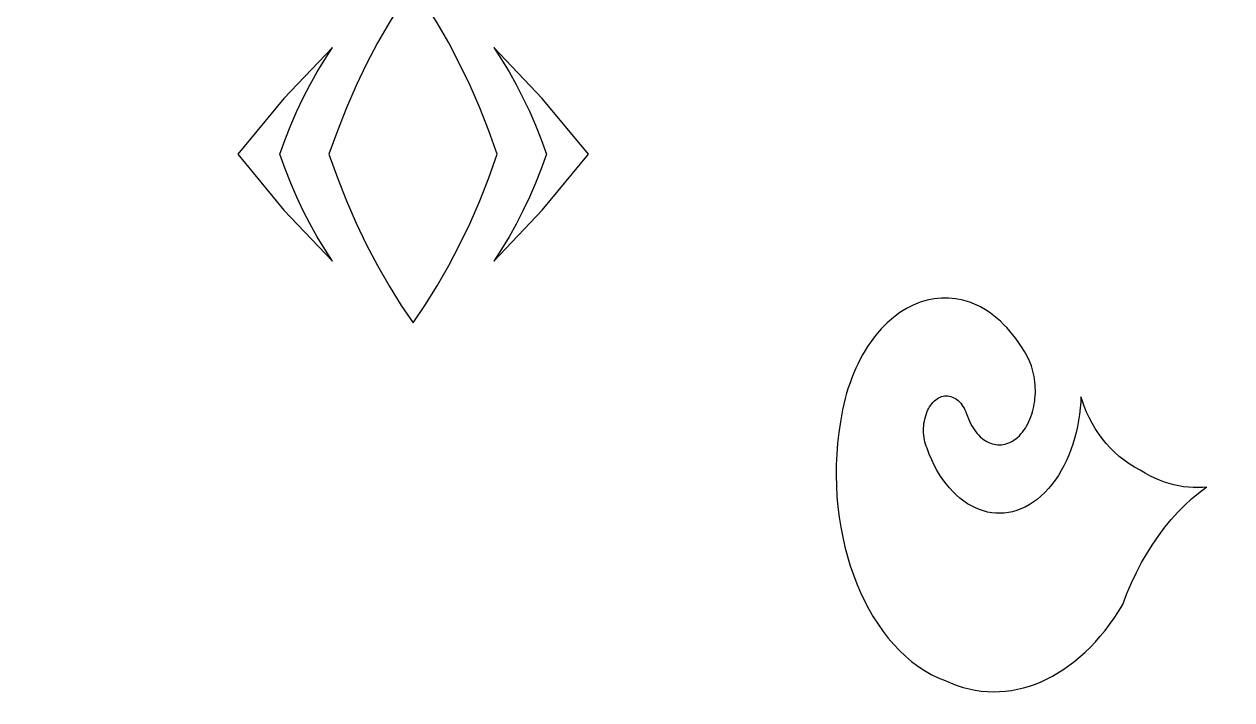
# Model space of a CAD drawing. Header units: centimetres. Extents: x -9.1 to 5.1, y -12.3 to 13.3.
# Drawn here: x -1.575 to 1.758, y 9.597 to 11.462 of the extents above; entities that cross this region are included whole.
import ezdxf

# ---------------------------------------------------------------- set-up
doc = ezdxf.new("R2010")
doc.units = ezdxf.units.CM
doc.header["$MEASUREMENT"] = 0
doc.layers.add('layer 1', color=7, linetype='Continuous')

msp = doc.modelspace()

# ---------------------------------------------------------------- linework, layer by layer
at = {"layer": 'layer 1', "color": 177}
for points, knots in [([(5.08841, 0.68839), (5.08841, 0.68839), (-9.09402, 0.68839), (-9.09402, 0.68839), (-9.09402, 0.68839), (-9.09402, 0.68839), (-9.09402, 13.34418), (-9.09402, 13.34418), (-9.09402, 13.34418), (-9.09402, 13.34418), (5.0911, 13.34418), (5.0911, 13.34418), (5.0911, 13.34418), (5.0911, 13.34418), (5.0911, 0.68839), (5.0911, 0.68839), (5.0911, 0.68839), (5.0911, 0.68839), (5.08841, 0.68839), (5.08841, 0.68839)], [0, 0, 0, 0, 0.1666667, 0.1666667, 0.1666667, 0.1666667, 0.3333333, 0.3333333, 0.3333333, 0.3333333, 0.5, 0.5, 0.5, 0.5, 0.6666667, 0.6666667, 0.6666667, 0.6666667, 1, 1, 1, 1]), ([(-0.50162, 10.63758), (-0.50162, 10.63758), (-0.53435, 10.68582), (-0.53435, 10.68582), (-0.53435, 10.68582), (-0.53435, 10.68582), (-0.56785, 10.73962), (-0.56785, 10.73962), (-0.56785, 10.73962), (-0.56785, 10.73962), (-0.59976, 10.79547), (-0.59976, 10.79547), (-0.59976, 10.79547), (-0.59976, 10.79547), (-0.63002, 10.8533), (-0.63002, 10.8533), (-0.63002, 10.8533), (-0.63002, 10.8533), (-0.65859, 10.91302), (-0.65859, 10.91302), (-0.65859, 10.91302), (-0.65859, 10.91302), (-0.68546, 10.97455), (-0.68546, 10.97455), (-0.68546, 10.97455), (-0.68546, 10.97455), (-0.71055, 11.0378), (-0.71055, 11.0378), (-0.71055, 11.0378), (-0.71055, 11.0378), (-0.73383, 11.1027), (-0.73383, 11.1027), (-0.73383, 11.1027), (-0.73383, 11.1027), (-0.71055, 11.16761), (-0.71055, 11.16761), (-0.71055, 11.16761), (-0.71055, 11.16761), (-0.68546, 11.23086), (-0.68546, 11.23086), (-0.68546, 11.23086), (-0.68546, 11.23086), (-0.65859, 11.29238), (-0.65859, 11.29238), (-0.65859, 11.29238), (-0.65859, 11.29238), (-0.63002, 11.3521), (-0.63002, 11.3521), (-0.63002, 11.3521), (-0.63002, 11.3521), (-0.59976, 11.40993), (-0.59976, 11.40993), (-0.59976, 11.40993), (-0.59976, 11.40993), (-0.56785, 11.46578), (-0.56785, 11.46578), (-0.56785, 11.46578), (-0.56785, 11.46578), (-0.53435, 11.51958), (-0.53435, 11.51958), (-0.53435, 11.51958), (-0.53435, 11.51958), (-0.50162, 11.56782), (-0.50162, 11.56782), (-0.50162, 11.56782), (-0.50162, 11.56782), (-0.46889, 11.51958), (-0.46889, 11.51958), (-0.46889, 11.51958), (-0.46889, 11.51958), (-0.43539, 11.46578), (-0.43539, 11.46578), (-0.43539, 11.46578), (-0.43539, 11.46578), (-0.40348, 11.40993), (-0.40348, 11.40993), (-0.40348, 11.40993), (-0.40348, 11.40993), (-0.37321, 11.3521), (-0.37321, 11.3521), (-0.37321, 11.3521), (-0.37321, 11.3521), (-0.34465, 11.29238), (-0.34465, 11.29238), (-0.34465, 11.29238), (-0.34465, 11.29238), (-0.31778, 11.23086), (-0.31778, 11.23086), (-0.31778, 11.23086), (-0.31778, 11.23086), (-0.29269, 11.16761), (-0.29269, 11.16761), (-0.29269, 11.16761), (-0.29269, 11.16761), (-0.26941, 11.1027), (-0.26941, 11.1027), (-0.26941, 11.1027), (-0.26941, 11.1027), (-0.29269, 11.0378), (-0.29269, 11.0378), (-0.29269, 11.0378), (-0.29269, 11.0378), (-0.31778, 10.97455), (-0.31778, 10.97455), (-0.31778, 10.97455), (-0.31778, 10.97455), (-0.34465, 10.91302), (-0.34465, 10.91302), (-0.34465, 10.91302), (-0.34465, 10.91302), (-0.37321, 10.8533), (-0.37321, 10.8533), (-0.37321, 10.8533), (-0.37321, 10.8533), (-0.40348, 10.79547), (-0.40348, 10.79547), (-0.40348, 10.79547), (-0.40348, 10.79547), (-0.43539, 10.73962), (-0.43539, 10.73962), (-0.43539, 10.73962), (-0.43539, 10.73962), (-0.46889, 10.68582), (-0.46889, 10.68582), (-0.46889, 10.68582), (-0.46889, 10.68582), (-0.50162, 10.63758), (-0.50162, 10.63758)], [0, 0, 0, 0, 0.030303, 0.030303, 0.030303, 0.030303, 0.0606061, 0.0606061, 0.0606061, 0.0606061, 0.0909091, 0.0909091, 0.0909091, 0.0909091, 0.1212121, 0.1212121, 0.1212121, 0.1212121, 0.1515152, 0.1515152, 0.1515152, 0.1515152, 0.1818182, 0.1818182, 0.1818182, 0.1818182, 0.2121212, 0.2121212, 0.2121212, 0.2121212, 0.2424242, 0.2424242, 0.2424242, 0.2424242, 0.2727273, 0.2727273, 0.2727273, 0.2727273, 0.3030303, 0.3030303, 0.3030303, 0.3030303, 0.3333333, 0.3333333, 0.3333333, 0.3333333, 0.3636364, 0.3636364, 0.3636364, 0.3636364, 0.3939394, 0.3939394, 0.3939394, 0.3939394, 0.4242424, 0.4242424, 0.4242424, 0.4242424, 0.4545455, 0.4545455, 0.4545455, 0.4545455, 0.4848485, 0.4848485, 0.4848485, 0.4848485, 0.5151515, 0.5151515, 0.5151515, 0.5151515, 0.5454545, 0.5454545, 0.5454545, 0.5454545, 0.5757576, 0.5757576, 0.5757576, 0.5757576, 0.6060606, 0.6060606, 0.6060606, 0.6060606, 0.6363636, 0.6363636, 0.6363636, 0.6363636, 0.6666667, 0.6666667, 0.6666667, 0.6666667, 0.6969697, 0.6969697, 0.6969697, 0.6969697, 0.7272727, 0.7272727, 0.7272727, 0.7272727, 0.7575758, 0.7575758, 0.7575758, 0.7575758, 0.7878788, 0.7878788, 0.7878788, 0.7878788, 0.8181818, 0.8181818, 0.8181818, 0.8181818, 0.8484848, 0.8484848, 0.8484848, 0.8484848, 0.8787879, 0.8787879, 0.8787879, 0.8787879, 0.9090909, 0.9090909, 0.9090909, 0.9090909, 0.9393939, 0.9393939, 0.9393939, 0.9393939, 1, 1, 1, 1]), ([(-0.72397, 11.39729), (-0.72397, 11.39729), (-0.74557, 11.3645), (-0.74557, 11.3645), (-0.74557, 11.3645), (-0.74557, 11.3645), (-0.76625, 11.33045), (-0.76625, 11.33045), (-0.76625, 11.33045), (-0.76625, 11.33045), (-0.78599, 11.29522), (-0.78599, 11.29522), (-0.78599, 11.29522), (-0.78599, 11.29522), (-0.80475, 11.25883), (-0.80475, 11.25883), (-0.80475, 11.25883), (-0.80475, 11.25883), (-0.8225, 11.22134), (-0.8225, 11.22134), (-0.8225, 11.22134), (-0.8225, 11.22134), (-0.83926, 11.18279), (-0.83926, 11.18279), (-0.83926, 11.18279), (-0.83926, 11.18279), (-0.85497, 11.14323), (-0.85497, 11.14323), (-0.85497, 11.14323), (-0.85497, 11.14323), (-0.86962, 11.1027), (-0.86962, 11.1027), (-0.86962, 11.1027), (-0.86962, 11.1027), (-0.85495, 11.06217), (-0.85495, 11.06217), (-0.85495, 11.06217), (-0.85495, 11.06217), (-0.83926, 11.02261), (-0.83926, 11.02261), (-0.83926, 11.02261), (-0.83926, 11.02261), (-0.8225, 10.98406), (-0.8225, 10.98406), (-0.8225, 10.98406), (-0.8225, 10.98406), (-0.80475, 10.94657), (-0.80475, 10.94657), (-0.80475, 10.94657), (-0.80475, 10.94657), (-0.78599, 10.91018), (-0.78599, 10.91018), (-0.78599, 10.91018), (-0.78599, 10.91018), (-0.76625, 10.87495), (-0.76625, 10.87495), (-0.76625, 10.87495), (-0.76625, 10.87495), (-0.74557, 10.84092), (-0.74557, 10.84092), (-0.74557, 10.84092), (-0.74557, 10.84092), (-0.72397, 10.80811), (-0.72397, 10.80811), (-0.72397, 10.80811), (-0.72397, 10.80811), (-0.85814, 10.94868), (-0.85814, 10.94868), (-0.85814, 10.94868), (-0.85814, 10.94868), (-0.98558, 11.1027), (-0.98558, 11.1027), (-0.98558, 11.1027), (-0.98558, 11.1027), (-0.85814, 11.25672), (-0.85814, 11.25672), (-0.85814, 11.25672), (-0.85814, 11.25672), (-0.72397, 11.39729), (-0.72397, 11.39729)], [0, 0, 0, 0, 0.047619, 0.047619, 0.047619, 0.047619, 0.0952381, 0.0952381, 0.0952381, 0.0952381, 0.1428571, 0.1428571, 0.1428571, 0.1428571, 0.1904762, 0.1904762, 0.1904762, 0.1904762, 0.2380952, 0.2380952, 0.2380952, 0.2380952, 0.2857143, 0.2857143, 0.2857143, 0.2857143, 0.3333333, 0.3333333, 0.3333333, 0.3333333, 0.3809524, 0.3809524, 0.3809524, 0.3809524, 0.4285714, 0.4285714, 0.4285714, 0.4285714, 0.4761905, 0.4761905, 0.4761905, 0.4761905, 0.5238095, 0.5238095, 0.5238095, 0.5238095, 0.5714286, 0.5714286, 0.5714286, 0.5714286, 0.6190476, 0.6190476, 0.6190476, 0.6190476, 0.6666667, 0.6666667, 0.6666667, 0.6666667, 0.7142857, 0.7142857, 0.7142857, 0.7142857, 0.7619048, 0.7619048, 0.7619048, 0.7619048, 0.8095238, 0.8095238, 0.8095238, 0.8095238, 0.8571429, 0.8571429, 0.8571429, 0.8571429, 0.9047619, 0.9047619, 0.9047619, 0.9047619, 1, 1, 1, 1]), ([(-0.27927, 11.39729), (-0.27927, 11.39729), (-0.1451, 11.25672), (-0.1451, 11.25672), (-0.1451, 11.25672), (-0.1451, 11.25672), (-0.01766, 11.1027), (-0.01766, 11.1027), (-0.01766, 11.1027), (-0.01766, 11.1027), (-0.1451, 10.94868), (-0.1451, 10.94868), (-0.1451, 10.94868), (-0.1451, 10.94868), (-0.27927, 10.80811), (-0.27927, 10.80811), (-0.27927, 10.80811), (-0.27927, 10.80811), (-0.25767, 10.84092), (-0.25767, 10.84092), (-0.25767, 10.84092), (-0.25767, 10.84092), (-0.23699, 10.87495), (-0.23699, 10.87495), (-0.23699, 10.87495), (-0.23699, 10.87495), (-0.21725, 10.91018), (-0.21725, 10.91018), (-0.21725, 10.91018), (-0.21725, 10.91018), (-0.19849, 10.94657), (-0.19849, 10.94657), (-0.19849, 10.94657), (-0.19849, 10.94657), (-0.18073, 10.98406), (-0.18073, 10.98406), (-0.18073, 10.98406), (-0.18073, 10.98406), (-0.16398, 11.02261), (-0.16398, 11.02261), (-0.16398, 11.02261), (-0.16398, 11.02261), (-0.14829, 11.06217), (-0.14829, 11.06217), (-0.14829, 11.06217), (-0.14829, 11.06217), (-0.13362, 11.1027), (-0.13362, 11.1027), (-0.13362, 11.1027), (-0.13362, 11.1027), (-0.14827, 11.14323), (-0.14827, 11.14323), (-0.14827, 11.14323), (-0.14827, 11.14323), (-0.16398, 11.18279), (-0.16398, 11.18279), (-0.16398, 11.18279), (-0.16398, 11.18279), (-0.18073, 11.22134), (-0.18073, 11.22134), (-0.18073, 11.22134), (-0.18073, 11.22134), (-0.19849, 11.25883), (-0.19849, 11.25883), (-0.19849, 11.25883), (-0.19849, 11.25883), (-0.21725, 11.29522), (-0.21725, 11.29522), (-0.21725, 11.29522), (-0.21725, 11.29522), (-0.23699, 11.33045), (-0.23699, 11.33045), (-0.23699, 11.33045), (-0.23699, 11.33045), (-0.25767, 11.3645), (-0.25767, 11.3645), (-0.25767, 11.3645), (-0.25767, 11.3645), (-0.27927, 11.39729), (-0.27927, 11.39729)], [0, 0, 0, 0, 0.047619, 0.047619, 0.047619, 0.047619, 0.0952381, 0.0952381, 0.0952381, 0.0952381, 0.1428571, 0.1428571, 0.1428571, 0.1428571, 0.1904762, 0.1904762, 0.1904762, 0.1904762, 0.2380952, 0.2380952, 0.2380952, 0.2380952, 0.2857143, 0.2857143, 0.2857143, 0.2857143, 0.3333333, 0.3333333, 0.3333333, 0.3333333, 0.3809524, 0.3809524, 0.3809524, 0.3809524, 0.4285714, 0.4285714, 0.4285714, 0.4285714, 0.4761905, 0.4761905, 0.4761905, 0.4761905, 0.5238095, 0.5238095, 0.5238095, 0.5238095, 0.5714286, 0.5714286, 0.5714286, 0.5714286, 0.6190476, 0.6190476, 0.6190476, 0.6190476, 0.6666667, 0.6666667, 0.6666667, 0.6666667, 0.7142857, 0.7142857, 0.7142857, 0.7142857, 0.7619048, 0.7619048, 0.7619048, 0.7619048, 0.8095238, 0.8095238, 0.8095238, 0.8095238, 0.8571429, 0.8571429, 0.8571429, 0.8571429, 0.9047619, 0.9047619, 0.9047619, 0.9047619, 1, 1, 1, 1]), ([(1.68899, 10.18464), (1.68899, 10.18464), (1.68639, 10.18291), (1.68639, 10.18291), (1.68639, 10.18291), (1.68639, 10.18291), (1.66629, 10.16792), (1.66629, 10.16792), (1.66629, 10.16792), (1.66629, 10.16792), (1.64663, 10.15162), (1.64663, 10.15162), (1.64663, 10.15162), (1.64663, 10.15162), (1.62744, 10.134), (1.62744, 10.134), (1.62744, 10.134), (1.62744, 10.134), (1.60875, 10.11511), (1.60875, 10.11511), (1.60875, 10.11511), (1.60875, 10.11511), (1.59059, 10.09495), (1.59059, 10.09495), (1.59059, 10.09495), (1.59059, 10.09495), (1.57299, 10.07356), (1.57299, 10.07356), (1.57299, 10.07356), (1.57299, 10.07356), (1.55601, 10.05095), (1.55601, 10.05095), (1.55601, 10.05095), (1.55601, 10.05095), (1.53965, 10.02714), (1.53965, 10.02714), (1.53965, 10.02714), (1.53965, 10.02714), (1.52395, 10.00214), (1.52395, 10.00214), (1.52395, 10.00214), (1.52395, 10.00214), (1.50896, 9.97599), (1.50896, 9.97599), (1.50896, 9.97599), (1.50896, 9.97599), (1.49471, 9.94871), (1.49471, 9.94871), (1.49471, 9.94871), (1.49471, 9.94871), (1.48124, 9.9203), (1.48124, 9.9203), (1.48124, 9.9203), (1.48124, 9.9203), (1.46854, 9.89079), (1.46854, 9.89079), (1.46854, 9.89079), (1.46854, 9.89079), (1.45672, 9.86021), (1.45672, 9.86021), (1.45672, 9.86021), (1.45672, 9.86021), (1.44509, 9.84132), (1.44509, 9.84132), (1.44509, 9.84132), (1.44509, 9.84132), (1.43307, 9.82312), (1.43307, 9.82312), (1.43307, 9.82312), (1.43307, 9.82312), (1.42067, 9.80564), (1.42067, 9.80564), (1.42067, 9.80564), (1.42067, 9.80564), (1.4079, 9.78889), (1.4079, 9.78889), (1.4079, 9.78889), (1.4079, 9.78889), (1.39477, 9.77287), (1.39477, 9.77287), (1.39477, 9.77287), (1.39477, 9.77287), (1.38129, 9.75758), (1.38129, 9.75758), (1.38129, 9.75758), (1.38129, 9.75758), (1.36752, 9.74304), (1.36752, 9.74304), (1.36752, 9.74304), (1.36752, 9.74304), (1.35342, 9.72927), (1.35342, 9.72927), (1.35342, 9.72927), (1.35342, 9.72927), (1.32438, 9.70404), (1.32438, 9.70404), (1.32438, 9.70404), (1.32438, 9.70404), (1.29434, 9.68195), (1.29434, 9.68195), (1.29434, 9.68195), (1.29434, 9.68195), (1.26339, 9.66308), (1.26339, 9.66308), (1.26339, 9.66308), (1.26339, 9.66308), (1.23169, 9.6475), (1.23169, 9.6475), (1.23169, 9.6475), (1.23169, 9.6475), (1.21561, 9.64098), (1.21561, 9.64098), (1.21561, 9.64098), (1.21561, 9.64098), (1.19937, 9.63531), (1.19937, 9.63531), (1.19937, 9.63531), (1.19937, 9.63531), (1.18301, 9.63049), (1.18301, 9.63049), (1.18301, 9.63049), (1.18301, 9.63049), (1.16656, 9.62654), (1.16656, 9.62654), (1.16656, 9.62654), (1.16656, 9.62654), (1.15002, 9.62348), (1.15002, 9.62348), (1.15002, 9.62348), (1.15002, 9.62348), (1.1334, 9.62131), (1.1334, 9.62131), (1.1334, 9.62131), (1.1334, 9.62131), (1.11672, 9.62003), (1.11672, 9.62003), (1.11672, 9.62003), (1.11672, 9.62003), (1.10001, 9.61966), (1.10001, 9.61966), (1.10001, 9.61966), (1.10001, 9.61966), (1.08327, 9.62021), (1.08327, 9.62021), (1.08327, 9.62021), (1.08327, 9.62021), (1.06651, 9.62167), (1.06651, 9.62167), (1.06651, 9.62167), (1.06651, 9.62167), (1.04978, 9.62408), (1.04978, 9.62408), (1.04978, 9.62408), (1.04978, 9.62408), (1.03307, 9.62742), (1.03307, 9.62742), (1.03307, 9.62742), (1.03307, 9.62742), (1.01641, 9.63172), (1.01641, 9.63172), (1.01641, 9.63172), (1.01641, 9.63172), (0.99979, 9.63699), (0.99979, 9.63699), (0.99979, 9.63699), (0.99979, 9.63699), (0.98327, 9.64322), (0.98327, 9.64322), (0.98327, 9.64322), (0.98327, 9.64322), (0.96684, 9.65044), (0.96684, 9.65044), (0.96684, 9.65044), (0.96684, 9.65044), (0.9472, 9.65833), (0.9472, 9.65833), (0.9472, 9.65833), (0.9472, 9.65833), (0.92808, 9.6676), (0.92808, 9.6676), (0.92808, 9.6676), (0.92808, 9.6676), (0.90947, 9.6782), (0.90947, 9.6782), (0.90947, 9.6782), (0.90947, 9.6782), (0.89139, 9.69011), (0.89139, 9.69011), (0.89139, 9.69011), (0.89139, 9.69011), (0.87387, 9.70326), (0.87387, 9.70326), (0.87387, 9.70326), (0.87387, 9.70326), (0.85694, 9.71761), (0.85694, 9.71761), (0.85694, 9.71761), (0.85694, 9.71761), (0.84058, 9.73313), (0.84058, 9.73313), (0.84058, 9.73313), (0.84058, 9.73313), (0.82483, 9.74974), (0.82483, 9.74974), (0.82483, 9.74974), (0.82483, 9.74974), (0.8097, 9.76744), (0.8097, 9.76744), (0.8097, 9.76744), (0.8097, 9.76744), (0.79523, 9.78615), (0.79523, 9.78615), (0.79523, 9.78615), (0.79523, 9.78615), (0.78145, 9.80584), (0.78145, 9.80584), (0.78145, 9.80584), (0.78145, 9.80584), (0.76831, 9.82645), (0.76831, 9.82645), (0.76831, 9.82645), (0.76831, 9.82645), (0.7559, 9.84796), (0.7559, 9.84796), (0.7559, 9.84796), (0.7559, 9.84796), (0.74419, 9.8703), (0.74419, 9.8703), (0.74419, 9.8703), (0.74419, 9.8703), (0.73321, 9.89345), (0.73321, 9.89345), (0.73321, 9.89345), (0.73321, 9.89345), (0.723, 9.91734), (0.723, 9.91734), (0.723, 9.91734), (0.723, 9.91734), (0.71358, 9.94193), (0.71358, 9.94193), (0.71358, 9.94193), (0.71358, 9.94193), (0.70493, 9.96718), (0.70493, 9.96718), (0.70493, 9.96718), (0.70493, 9.96718), (0.69709, 9.99305), (0.69709, 9.99305), (0.69709, 9.99305), (0.69709, 9.99305), (0.69009, 10.01949), (0.69009, 10.01949), (0.69009, 10.01949), (0.69009, 10.01949), (0.68393, 10.04645), (0.68393, 10.04645), (0.68393, 10.04645), (0.68393, 10.04645), (0.67864, 10.07389), (0.67864, 10.07389), (0.67864, 10.07389), (0.67864, 10.07389), (0.67424, 10.10177), (0.67424, 10.10177), (0.67424, 10.10177), (0.67424, 10.10177), (0.67075, 10.13002), (0.67075, 10.13002), (0.67075, 10.13002), (0.67075, 10.13002), (0.66816, 10.15863), (0.66816, 10.15863), (0.66816, 10.15863), (0.66816, 10.15863), (0.66653, 10.18753), (0.66653, 10.18753), (0.66653, 10.18753), (0.66653, 10.18753), (0.66585, 10.21669), (0.66585, 10.21669), (0.66585, 10.21669), (0.66585, 10.21669), (0.66613, 10.24605), (0.66613, 10.24605), (0.66613, 10.24605), (0.66613, 10.24605), (0.66742, 10.27557), (0.66742, 10.27557), (0.66742, 10.27557), (0.66742, 10.27557), (0.66973, 10.3052), (0.66973, 10.3052), (0.66973, 10.3052), (0.66973, 10.3052), (0.67306, 10.33491), (0.67306, 10.33491), (0.67306, 10.33491), (0.67306, 10.33491), (0.67743, 10.36465), (0.67743, 10.36465), (0.67743, 10.36465), (0.67743, 10.36465), (0.68024, 10.38115), (0.68024, 10.38115), (0.68024, 10.38115), (0.68024, 10.38115), (0.68341, 10.39729), (0.68341, 10.39729), (0.68341, 10.39729), (0.68341, 10.39729), (0.68691, 10.41307), (0.68691, 10.41307), (0.68691, 10.41307), (0.68691, 10.41307), (0.69073, 10.42845), (0.69073, 10.42845), (0.69073, 10.42845), (0.69073, 10.42845), (0.6949, 10.44346), (0.6949, 10.44346), (0.6949, 10.44346), (0.6949, 10.44346), (0.69939, 10.4581), (0.69939, 10.4581), (0.69939, 10.4581), (0.69939, 10.4581), (0.70418, 10.47235), (0.70418, 10.47235), (0.70418, 10.47235), (0.70418, 10.47235), (0.70927, 10.48621), (0.70927, 10.48621), (0.70927, 10.48621), (0.70927, 10.48621), (0.71465, 10.49968), (0.71465, 10.49968), (0.71465, 10.49968), (0.71465, 10.49968), (0.7203, 10.51276), (0.7203, 10.51276), (0.7203, 10.51276), (0.7203, 10.51276), (0.72624, 10.52544), (0.72624, 10.52544), (0.72624, 10.52544), (0.72624, 10.52544), (0.73243, 10.53772), (0.73243, 10.53772), (0.73243, 10.53772), (0.73243, 10.53772), (0.73887, 10.54959), (0.73887, 10.54959), (0.73887, 10.54959), (0.73887, 10.54959), (0.74557, 10.56106), (0.74557, 10.56106), (0.74557, 10.56106), (0.74557, 10.56106), (0.75251, 10.57212), (0.75251, 10.57212), (0.75251, 10.57212), (0.75251, 10.57212), (0.75966, 10.58277), (0.75966, 10.58277), (0.75966, 10.58277), (0.75966, 10.58277), (0.77462, 10.60281), (0.77462, 10.60281), (0.77462, 10.60281), (0.77462, 10.60281), (0.79038, 10.62116), (0.79038, 10.62116), (0.79038, 10.62116), (0.79038, 10.62116), (0.80687, 10.6378), (0.80687, 10.6378), (0.80687, 10.6378), (0.80687, 10.6378), (0.824, 10.65269), (0.824, 10.65269), (0.824, 10.65269), (0.824, 10.65269), (0.84173, 10.66583), (0.84173, 10.66583), (0.84173, 10.66583), (0.84173, 10.66583), (0.85996, 10.67716), (0.85996, 10.67716), (0.85996, 10.67716), (0.85996, 10.67716), (0.87863, 10.68667), (0.87863, 10.68667), (0.87863, 10.68667), (0.87863, 10.68667), (0.89766, 10.69435), (0.89766, 10.69435), (0.89766, 10.69435), (0.89766, 10.69435), (0.91698, 10.70016), (0.91698, 10.70016), (0.91698, 10.70016), (0.91698, 10.70016), (0.93653, 10.70407), (0.93653, 10.70407), (0.93653, 10.70407), (0.93653, 10.70407), (0.95622, 10.70607), (0.95622, 10.70607), (0.95622, 10.70607), (0.95622, 10.70607), (0.97599, 10.70612), (0.97599, 10.70612), (0.97599, 10.70612), (0.97599, 10.70612), (0.99576, 10.70421), (0.99576, 10.70421), (0.99576, 10.70421), (0.99576, 10.70421), (1.01547, 10.70028), (1.01547, 10.70028), (1.01547, 10.70028), (1.01547, 10.70028), (1.03502, 10.69435), (1.03502, 10.69435), (1.03502, 10.69435), (1.03502, 10.69435), (1.05436, 10.68637), (1.05436, 10.68637), (1.05436, 10.68637), (1.05436, 10.68637), (1.06394, 10.6816), (1.06394, 10.6816), (1.06394, 10.6816), (1.06394, 10.6816), (1.07342, 10.67631), (1.07342, 10.67631), (1.07342, 10.67631), (1.07342, 10.67631), (1.08284, 10.6705), (1.08284, 10.6705), (1.08284, 10.6705), (1.08284, 10.6705), (1.09212, 10.66416), (1.09212, 10.66416), (1.09212, 10.66416), (1.09212, 10.66416), (1.10132, 10.6573), (1.10132, 10.6573), (1.10132, 10.6573), (1.10132, 10.6573), (1.11039, 10.64989), (1.11039, 10.64989), (1.11039, 10.64989), (1.11039, 10.64989), (1.11934, 10.64195), (1.11934, 10.64195), (1.11934, 10.64195), (1.11934, 10.64195), (1.12816, 10.63347), (1.12816, 10.63347), (1.12816, 10.63347), (1.12816, 10.63347), (1.13683, 10.62444), (1.13683, 10.62444), (1.13683, 10.62444), (1.13683, 10.62444), (1.14535, 10.61488), (1.14535, 10.61488), (1.14535, 10.61488), (1.14535, 10.61488), (1.1537, 10.60476), (1.1537, 10.60476), (1.1537, 10.60476), (1.1537, 10.60476), (1.16189, 10.59408), (1.16189, 10.59408), (1.16189, 10.59408), (1.16189, 10.59408), (1.1699, 10.58285), (1.1699, 10.58285), (1.1699, 10.58285), (1.1699, 10.58285), (1.17771, 10.57106), (1.17771, 10.57106), (1.17771, 10.57106), (1.17771, 10.57106), (1.18532, 10.55871), (1.18532, 10.55871), (1.18532, 10.55871), (1.18532, 10.55871), (1.19272, 10.5458), (1.19272, 10.5458), (1.19272, 10.5458), (1.19272, 10.5458), (1.19612, 10.53931), (1.19612, 10.53931), (1.19612, 10.53931), (1.19612, 10.53931), (1.19926, 10.53264), (1.19926, 10.53264), (1.19926, 10.53264), (1.19926, 10.53264), (1.2021, 10.52582), (1.2021, 10.52582), (1.2021, 10.52582), (1.2021, 10.52582), (1.20466, 10.51883), (1.20466, 10.51883), (1.20466, 10.51883), (1.20466, 10.51883), (1.20696, 10.51171), (1.20696, 10.51171), (1.20696, 10.51171), (1.20696, 10.51171), (1.20898, 10.50447), (1.20898, 10.50447), (1.20898, 10.50447), (1.20898, 10.50447), (1.21073, 10.49713), (1.21073, 10.49713), (1.21073, 10.49713), (1.21073, 10.49713), (1.21222, 10.48971), (1.21222, 10.48971), (1.21222, 10.48971), (1.21222, 10.48971), (1.21345, 10.48221), (1.21345, 10.48221), (1.21345, 10.48221), (1.21345, 10.48221), (1.21441, 10.47465), (1.21441, 10.47465), (1.21441, 10.47465), (1.21441, 10.47465), (1.2151, 10.46705), (1.2151, 10.46705), (1.2151, 10.46705), (1.2151, 10.46705), (1.21553, 10.45942), (1.21553, 10.45942), (1.21553, 10.45942), (1.21553, 10.45942), (1.2157, 10.4518), (1.2157, 10.4518), (1.2157, 10.4518), (1.2157, 10.4518), (1.21561, 10.44418), (1.21561, 10.44418), (1.21561, 10.44418), (1.21561, 10.44418), (1.21527, 10.43658), (1.21527, 10.43658), (1.21527, 10.43658), (1.21527, 10.43658), (1.21467, 10.42902), (1.21467, 10.42902), (1.21467, 10.42902), (1.21467, 10.42902), (1.21381, 10.42152), (1.21381, 10.42152), (1.21381, 10.42152), (1.21381, 10.42152), (1.21271, 10.41408), (1.21271, 10.41408), (1.21271, 10.41408), (1.21271, 10.41408), (1.21135, 10.40673), (1.21135, 10.40673), (1.21135, 10.40673), (1.21135, 10.40673), (1.20975, 10.39949), (1.20975, 10.39949), (1.20975, 10.39949), (1.20975, 10.39949), (1.20788, 10.39237), (1.20788, 10.39237), (1.20788, 10.39237), (1.20788, 10.39237), (1.20578, 10.38537), (1.20578, 10.38537), (1.20578, 10.38537), (1.20578, 10.38537), (1.20342, 10.37853), (1.20342, 10.37853), (1.20342, 10.37853), (1.20342, 10.37853), (1.20085, 10.37186), (1.20085, 10.37186), (1.20085, 10.37186), (1.20085, 10.37186), (1.198, 10.36537), (1.198, 10.36537), (1.198, 10.36537), (1.198, 10.36537), (1.19493, 10.35907), (1.19493, 10.35907), (1.19493, 10.35907), (1.19493, 10.35907), (1.19162, 10.353), (1.19162, 10.353), (1.19162, 10.353), (1.19162, 10.353), (1.18807, 10.34715), (1.18807, 10.34715), (1.18807, 10.34715), (1.18807, 10.34715), (1.18429, 10.34154), (1.18429, 10.34154), (1.18429, 10.34154), (1.18429, 10.34154), (1.18026, 10.3362), (1.18026, 10.3362), (1.18026, 10.3362), (1.18026, 10.3362), (1.17602, 10.33113), (1.17602, 10.33113), (1.17602, 10.33113), (1.17602, 10.33113), (1.17154, 10.32635), (1.17154, 10.32635), (1.17154, 10.32635), (1.17154, 10.32635), (1.16688, 10.32195), (1.16688, 10.32195), (1.16688, 10.32195), (1.16688, 10.32195), (1.16214, 10.31799), (1.16214, 10.31799), (1.16214, 10.31799), (1.16214, 10.31799), (1.15731, 10.31444), (1.15731, 10.31444), (1.15731, 10.31444), (1.15731, 10.31444), (1.15241, 10.31132), (1.15241, 10.31132), (1.15241, 10.31132), (1.15241, 10.31132), (1.14747, 10.30862), (1.14747, 10.30862), (1.14747, 10.30862), (1.14747, 10.30862), (1.14245, 10.30633), (1.14245, 10.30633), (1.14245, 10.30633), (1.14245, 10.30633), (1.1374, 10.30447), (1.1374, 10.30447), (1.1374, 10.30447), (1.1374, 10.30447), (1.1323, 10.303), (1.1323, 10.303), (1.1323, 10.303), (1.1323, 10.303), (1.12721, 10.30194), (1.12721, 10.30194), (1.12721, 10.30194), (1.12721, 10.30194), (1.12209, 10.30128), (1.12209, 10.30128), (1.12209, 10.30128), (1.12209, 10.30128), (1.11698, 10.30102), (1.11698, 10.30102), (1.11698, 10.30102), (1.11698, 10.30102), (1.11188, 10.30115), (1.11188, 10.30115), (1.11188, 10.30115), (1.11188, 10.30115), (1.1068, 10.30167), (1.1068, 10.30167), (1.1068, 10.30167), (1.1068, 10.30167), (1.10175, 10.30258), (1.10175, 10.30258), (1.10175, 10.30258), (1.10175, 10.30258), (1.09673, 10.30387), (1.09673, 10.30387), (1.09673, 10.30387), (1.09673, 10.30387), (1.09177, 10.30553), (1.09177, 10.30553), (1.09177, 10.30553), (1.09177, 10.30553), (1.08688, 10.30757), (1.08688, 10.30757), (1.08688, 10.30757), (1.08688, 10.30757), (1.08206, 10.30998), (1.08206, 10.30998), (1.08206, 10.30998), (1.08206, 10.30998), (1.07734, 10.31274), (1.07734, 10.31274), (1.07734, 10.31274), (1.07734, 10.31274), (1.07267, 10.31588), (1.07267, 10.31588), (1.07267, 10.31588), (1.07267, 10.31588), (1.06815, 10.31937), (1.06815, 10.31937), (1.06815, 10.31937), (1.06815, 10.31937), (1.06373, 10.32321), (1.06373, 10.32321), (1.06373, 10.32321), (1.06373, 10.32321), (1.05941, 10.3274), (1.05941, 10.3274), (1.05941, 10.3274), (1.05941, 10.3274), (1.05524, 10.33195), (1.05524, 10.33195), (1.05524, 10.33195), (1.05524, 10.33195), (1.05123, 10.33684), (1.05123, 10.33684), (1.05123, 10.33684), (1.05123, 10.33684), (1.04736, 10.34205), (1.04736, 10.34205), (1.04736, 10.34205), (1.04736, 10.34205), (1.04365, 10.34761), (1.04365, 10.34761), (1.04365, 10.34761), (1.04365, 10.34761), (1.04014, 10.3535), (1.04014, 10.3535), (1.04014, 10.3535), (1.04014, 10.3535), (1.0368, 10.35971), (1.0368, 10.35971), (1.0368, 10.35971), (1.0368, 10.35971), (1.03365, 10.36623), (1.03365, 10.36623), (1.03365, 10.36623), (1.03365, 10.36623), (1.03073, 10.3731), (1.03073, 10.3731), (1.03073, 10.3731), (1.03073, 10.3731), (1.02802, 10.38027), (1.02802, 10.38027), (1.02802, 10.38027), (1.02802, 10.38027), (1.02609, 10.38619), (1.02609, 10.38619), (1.02609, 10.38619), (1.02609, 10.38619), (1.02389, 10.39186), (1.02389, 10.39186), (1.02389, 10.39186), (1.02389, 10.39186), (1.02148, 10.39724), (1.02148, 10.39724), (1.02148, 10.39724), (1.02148, 10.39724), (1.01882, 10.40233), (1.01882, 10.40233), (1.01882, 10.40233), (1.01882, 10.40233), (1.01597, 10.40713), (1.01597, 10.40713), (1.01597, 10.40713), (1.01597, 10.40713), (1.01289, 10.4116), (1.01289, 10.4116), (1.01289, 10.4116), (1.01289, 10.4116), (1.00964, 10.41575), (1.00964, 10.41575), (1.00964, 10.41575), (1.00964, 10.41575), (1.00622, 10.41955), (1.00622, 10.41955), (1.00622, 10.41955), (1.00622, 10.41955), (1.00263, 10.423), (1.00263, 10.423), (1.00263, 10.423), (1.00263, 10.423), (0.9989, 10.42609), (0.9989, 10.42609), (0.9989, 10.42609), (0.9989, 10.42609), (0.99501, 10.42879), (0.99501, 10.42879), (0.99501, 10.42879), (0.99501, 10.42879), (0.99101, 10.4311), (0.99101, 10.4311), (0.99101, 10.4311), (0.99101, 10.4311), (0.9869, 10.433), (0.9869, 10.433), (0.9869, 10.433), (0.9869, 10.433), (0.98266, 10.43449), (0.98266, 10.43449), (0.98266, 10.43449), (0.98266, 10.43449), (0.97836, 10.43555), (0.97836, 10.43555), (0.97836, 10.43555), (0.97836, 10.43555), (0.97397, 10.43615), (0.97397, 10.43615), (0.97397, 10.43615), (0.97397, 10.43615), (0.96959, 10.4363), (0.96959, 10.4363), (0.96959, 10.4363), (0.96959, 10.4363), (0.96521, 10.436), (0.96521, 10.436), (0.96521, 10.436), (0.96521, 10.436), (0.96091, 10.43525), (0.96091, 10.43525), (0.96091, 10.43525), (0.96091, 10.43525), (0.95667, 10.43406), (0.95667, 10.43406), (0.95667, 10.43406), (0.95667, 10.43406), (0.95253, 10.43246), (0.95253, 10.43246), (0.95253, 10.43246), (0.95253, 10.43246), (0.94846, 10.43045), (0.94846, 10.43045), (0.94846, 10.43045), (0.94846, 10.43045), (0.9445, 10.42803), (0.9445, 10.42803), (0.9445, 10.42803), (0.9445, 10.42803), (0.94068, 10.42522), (0.94068, 10.42522), (0.94068, 10.42522), (0.94068, 10.42522), (0.93698, 10.42203), (0.93698, 10.42203), (0.93698, 10.42203), (0.93698, 10.42203), (0.93343, 10.41847), (0.93343, 10.41847), (0.93343, 10.41847), (0.93343, 10.41847), (0.93004, 10.41454), (0.93004, 10.41454), (0.93004, 10.41454), (0.93004, 10.41454), (0.92684, 10.41028), (0.92684, 10.41028), (0.92684, 10.41028), (0.92684, 10.41028), (0.92382, 10.40567), (0.92382, 10.40567), (0.92382, 10.40567), (0.92382, 10.40567), (0.92099, 10.40074), (0.92099, 10.40074), (0.92099, 10.40074), (0.92099, 10.40074), (0.91839, 10.39549), (0.91839, 10.39549), (0.91839, 10.39549), (0.91839, 10.39549), (0.916, 10.38994), (0.916, 10.38994), (0.916, 10.38994), (0.916, 10.38994), (0.91389, 10.38415), (0.91389, 10.38415), (0.91389, 10.38415), (0.91389, 10.38415), (0.91208, 10.37821), (0.91208, 10.37821), (0.91208, 10.37821), (0.91208, 10.37821), (0.91054, 10.37213), (0.91054, 10.37213), (0.91054, 10.37213), (0.91054, 10.37213), (0.90931, 10.36595), (0.90931, 10.36595), (0.90931, 10.36595), (0.90931, 10.36595), (0.90833, 10.35969), (0.90833, 10.35969), (0.90833, 10.35969), (0.90833, 10.35969), (0.90767, 10.35335), (0.90767, 10.35335), (0.90767, 10.35335), (0.90767, 10.35335), (0.90728, 10.34697), (0.90728, 10.34697), (0.90728, 10.34697), (0.90728, 10.34697), (0.90718, 10.34059), (0.90718, 10.34059), (0.90718, 10.34059), (0.90718, 10.34059), (0.90737, 10.3342), (0.90737, 10.3342), (0.90737, 10.3342), (0.90737, 10.3342), (0.90786, 10.32784), (0.90786, 10.32784), (0.90786, 10.32784), (0.90786, 10.32784), (0.90862, 10.32154), (0.90862, 10.32154), (0.90862, 10.32154), (0.90862, 10.32154), (0.90967, 10.3153), (0.90967, 10.3153), (0.90967, 10.3153), (0.90967, 10.3153), (0.91101, 10.30917), (0.91101, 10.30917), (0.91101, 10.30917), (0.91101, 10.30917), (0.91264, 10.30314), (0.91264, 10.30314), (0.91264, 10.30314), (0.91264, 10.30314), (0.91454, 10.29727), (0.91454, 10.29727), (0.91454, 10.29727), (0.91454, 10.29727), (0.91674, 10.29154), (0.91674, 10.29154), (0.91674, 10.29154), (0.91674, 10.29154), (0.9229, 10.27531), (0.9229, 10.27531), (0.9229, 10.27531), (0.9229, 10.27531), (0.92953, 10.25978), (0.92953, 10.25978), (0.92953, 10.25978), (0.92953, 10.25978), (0.93663, 10.245), (0.93663, 10.245), (0.93663, 10.245), (0.93663, 10.245), (0.94419, 10.23093), (0.94419, 10.23093), (0.94419, 10.23093), (0.94419, 10.23093), (0.95216, 10.2176), (0.95216, 10.2176), (0.95216, 10.2176), (0.95216, 10.2176), (0.96055, 10.20502), (0.96055, 10.20502), (0.96055, 10.20502), (0.96055, 10.20502), (0.9693, 10.1932), (0.9693, 10.1932), (0.9693, 10.1932), (0.9693, 10.1932), (0.97841, 10.18214), (0.97841, 10.18214), (0.97841, 10.18214), (0.97841, 10.18214), (0.98783, 10.17186), (0.98783, 10.17186), (0.98783, 10.17186), (0.98783, 10.17186), (0.99758, 10.16236), (0.99758, 10.16236), (0.99758, 10.16236), (0.99758, 10.16236), (1.00761, 10.15365), (1.00761, 10.15365), (1.00761, 10.15365), (1.00761, 10.15365), (1.01788, 10.14575), (1.01788, 10.14575), (1.01788, 10.14575), (1.01788, 10.14575), (1.02839, 10.13865), (1.02839, 10.13865), (1.02839, 10.13865), (1.02839, 10.13865), (1.03914, 10.13237), (1.03914, 10.13237), (1.03914, 10.13237), (1.03914, 10.13237), (1.05005, 10.12692), (1.05005, 10.12692), (1.05005, 10.12692), (1.05005, 10.12692), (1.06114, 10.12231), (1.06114, 10.12231), (1.06114, 10.12231), (1.06114, 10.12231), (1.07236, 10.11855), (1.07236, 10.11855), (1.07236, 10.11855), (1.07236, 10.11855), (1.08371, 10.11563), (1.08371, 10.11563), (1.08371, 10.11563), (1.08371, 10.11563), (1.09515, 10.11358), (1.09515, 10.11358), (1.09515, 10.11358), (1.09515, 10.11358), (1.10665, 10.1124), (1.10665, 10.1124), (1.10665, 10.1124), (1.10665, 10.1124), (1.11821, 10.1121), (1.11821, 10.1121), (1.11821, 10.1121), (1.11821, 10.1121), (1.12979, 10.1127), (1.12979, 10.1127), (1.12979, 10.1127), (1.12979, 10.1127), (1.14137, 10.11419), (1.14137, 10.11419), (1.14137, 10.11419), (1.14137, 10.11419), (1.15291, 10.11658), (1.15291, 10.11658), (1.15291, 10.11658), (1.15291, 10.11658), (1.16443, 10.1199), (1.16443, 10.1199), (1.16443, 10.1199), (1.16443, 10.1199), (1.17586, 10.12414), (1.17586, 10.12414), (1.17586, 10.12414), (1.17586, 10.12414), (1.18721, 10.1293), (1.18721, 10.1293), (1.18721, 10.1293), (1.18721, 10.1293), (1.19843, 10.13541), (1.19843, 10.13541), (1.19843, 10.13541), (1.19843, 10.13541), (1.20953, 10.14249), (1.20953, 10.14249), (1.20953, 10.14249), (1.20953, 10.14249), (1.22046, 10.15051), (1.22046, 10.15051), (1.22046, 10.15051), (1.22046, 10.15051), (1.23119, 10.1595), (1.23119, 10.1595), (1.23119, 10.1595), (1.23119, 10.1595), (1.24173, 10.16947), (1.24173, 10.16947), (1.24173, 10.16947), (1.24173, 10.16947), (1.25188, 10.18028), (1.25188, 10.18028), (1.25188, 10.18028), (1.25188, 10.18028), (1.2615, 10.19175), (1.2615, 10.19175), (1.2615, 10.19175), (1.2615, 10.19175), (1.2706, 10.20385), (1.2706, 10.20385), (1.2706, 10.20385), (1.2706, 10.20385), (1.27918, 10.21654), (1.27918, 10.21654), (1.27918, 10.21654), (1.27918, 10.21654), (1.28721, 10.22979), (1.28721, 10.22979), (1.28721, 10.22979), (1.28721, 10.22979), (1.29471, 10.24355), (1.29471, 10.24355), (1.29471, 10.24355), (1.29471, 10.24355), (1.30167, 10.25781), (1.30167, 10.25781), (1.30167, 10.25781), (1.30167, 10.25781), (1.30808, 10.2725), (1.30808, 10.2725), (1.30808, 10.2725), (1.30808, 10.2725), (1.31396, 10.28762), (1.31396, 10.28762), (1.31396, 10.28762), (1.31396, 10.28762), (1.31927, 10.3031), (1.31927, 10.3031), (1.31927, 10.3031), (1.31927, 10.3031), (1.32403, 10.31893), (1.32403, 10.31893), (1.32403, 10.31893), (1.32403, 10.31893), (1.32823, 10.33506), (1.32823, 10.33506), (1.32823, 10.33506), (1.32823, 10.33506), (1.33187, 10.35146), (1.33187, 10.35146), (1.33187, 10.35146), (1.33187, 10.35146), (1.33496, 10.3681), (1.33496, 10.3681), (1.33496, 10.3681), (1.33496, 10.3681), (1.33747, 10.38493), (1.33747, 10.38493), (1.33747, 10.38493), (1.33747, 10.38493), (1.33939, 10.40192), (1.33939, 10.40192), (1.33939, 10.40192), (1.33939, 10.40192), (1.34076, 10.41904), (1.34076, 10.41904), (1.34076, 10.41904), (1.34076, 10.41904), (1.34141, 10.43331), (1.34141, 10.43331), (1.34141, 10.43331), (1.34141, 10.43331), (1.34448, 10.42385), (1.34448, 10.42385), (1.34448, 10.42385), (1.34448, 10.42385), (1.3505, 10.40757), (1.3505, 10.40757), (1.3505, 10.40757), (1.3505, 10.40757), (1.35715, 10.39163), (1.35715, 10.39163), (1.35715, 10.39163), (1.35715, 10.39163), (1.36444, 10.37607), (1.36444, 10.37607), (1.36444, 10.37607), (1.36444, 10.37607), (1.37239, 10.36094), (1.37239, 10.36094), (1.37239, 10.36094), (1.37239, 10.36094), (1.38101, 10.34625), (1.38101, 10.34625), (1.38101, 10.34625), (1.38101, 10.34625), (1.39029, 10.33203), (1.39029, 10.33203), (1.39029, 10.33203), (1.39029, 10.33203), (1.40024, 10.31832), (1.40024, 10.31832), (1.40024, 10.31832), (1.40024, 10.31832), (1.41087, 10.30515), (1.41087, 10.30515), (1.41087, 10.30515), (1.41087, 10.30515), (1.42221, 10.29257), (1.42221, 10.29257), (1.42221, 10.29257), (1.42221, 10.29257), (1.43423, 10.28058), (1.43423, 10.28058), (1.43423, 10.28058), (1.43423, 10.28058), (1.44697, 10.26925), (1.44697, 10.26925), (1.44697, 10.26925), (1.44697, 10.26925), (1.46043, 10.25857), (1.46043, 10.25857), (1.46043, 10.25857), (1.46043, 10.25857), (1.47459, 10.2486), (1.47459, 10.2486), (1.47459, 10.2486), (1.47459, 10.2486), (1.48948, 10.23937), (1.48948, 10.23937), (1.48948, 10.23937), (1.48948, 10.23937), (1.5051, 10.2309), (1.5051, 10.2309), (1.5051, 10.2309), (1.5051, 10.2309), (1.51839, 10.22283), (1.51839, 10.22283), (1.51839, 10.22283), (1.51839, 10.22283), (1.53168, 10.21554), (1.53168, 10.21554), (1.53168, 10.21554), (1.53168, 10.21554), (1.54501, 10.209), (1.54501, 10.209), (1.54501, 10.209), (1.54501, 10.209), (1.55833, 10.20324), (1.55833, 10.20324), (1.55833, 10.20324), (1.55833, 10.20324), (1.57165, 10.1982), (1.57165, 10.1982), (1.57165, 10.1982), (1.57165, 10.1982), (1.58498, 10.19392), (1.58498, 10.19392), (1.58498, 10.19392), (1.58498, 10.19392), (1.59825, 10.19034), (1.59825, 10.19034), (1.59825, 10.19034), (1.59825, 10.19034), (1.61151, 10.18749), (1.61151, 10.18749), (1.61151, 10.18749), (1.61151, 10.18749), (1.62474, 10.18534), (1.62474, 10.18534), (1.62474, 10.18534), (1.62474, 10.18534), (1.63792, 10.18388), (1.63792, 10.18388), (1.63792, 10.18388), (1.63792, 10.18388), (1.65102, 10.18311), (1.65102, 10.18311), (1.65102, 10.18311), (1.65102, 10.18311), (1.66407, 10.18298), (1.66407, 10.18298), (1.66407, 10.18298), (1.66407, 10.18298), (1.67704, 10.18353), (1.67704, 10.18353), (1.67704, 10.18353), (1.67704, 10.18353), (1.68899, 10.18464), (1.68899, 10.18464)], [0, 0, 0, 0, 0.0031646, 0.0031646, 0.0031646, 0.0031646, 0.0063291, 0.0063291, 0.0063291, 0.0063291, 0.0094937, 0.0094937, 0.0094937, 0.0094937, 0.0126582, 0.0126582, 0.0126582, 0.0126582, 0.0158228, 0.0158228, 0.0158228, 0.0158228, 0.0189873, 0.0189873, 0.0189873, 0.0189873, 0.0221519, 0.0221519, 0.0221519, 0.0221519, 0.0253165, 0.0253165, 0.0253165, 0.0253165, 0.028481, 0.028481, 0.028481, 0.028481, 0.0316456, 0.0316456, 0.0316456, 0.0316456, 0.0348101, 0.0348101, 0.0348101, 0.0348101, 0.0379747, 0.0379747, 0.0379747, 0.0379747, 0.0411392, 0.0411392, 0.0411392, 0.0411392, 0.0443038, 0.0443038, 0.0443038, 0.0443038, 0.0474684, 0.0474684, 0.0474684, 0.0474684, 0.0506329, 0.0506329, 0.0506329, 0.0506329, 0.0537975, 0.0537975, 0.0537975, 0.0537975, 0.056962, 0.056962, 0.056962, 0.056962, 0.0601266, 0.0601266, 0.0601266, 0.0601266, 0.0632911, 0.0632911, 0.0632911, 0.0632911, 0.0664557, 0.0664557, 0.0664557, 0.0664557, 0.0696203, 0.0696203, 0.0696203, 0.0696203, 0.0727848, 0.0727848, 0.0727848, 0.0727848, 0.0759494, 0.0759494, 0.0759494, 0.0759494, 0.0791139, 0.0791139, 0.0791139, 0.0791139, 0.0822785, 0.0822785, 0.0822785, 0.0822785, 0.085443, 0.085443, 0.085443, 0.085443, 0.0886076, 0.0886076, 0.0886076, 0.0886076, 0.0917722, 0.0917722, 0.0917722, 0.0917722, 0.0949367, 0.0949367, 0.0949367, 0.0949367, 0.0981013, 0.0981013, 0.0981013, 0.0981013, 0.1012658, 0.1012658, 0.1012658, 0.1012658, 0.1044304, 0.1044304, 0.1044304, 0.1044304, 0.1075949, 0.1075949, 0.1075949, 0.1075949, 0.1107595, 0.1107595, 0.1107595, 0.1107595, 0.1139241, 0.1139241, 0.1139241, 0.1139241, 0.1170886, 0.1170886, 0.1170886, 0.1170886, 0.1202532, 0.1202532, 0.1202532, 0.1202532, 0.1234177, 0.1234177, 0.1234177, 0.1234177, 0.1265823, 0.1265823, 0.1265823, 0.1265823, 0.1297468, 0.1297468, 0.1297468, 0.1297468, 0.1329114, 0.1329114, 0.1329114, 0.1329114, 0.1360759, 0.1360759, 0.1360759, 0.1360759, 0.1392405, 0.1392405, 0.1392405, 0.1392405, 0.1424051, 0.1424051, 0.1424051, 0.1424051, 0.1455696, 0.1455696, 0.1455696, 0.1455696, 0.1487342, 0.1487342, 0.1487342, 0.1487342, 0.1518987, 0.1518987, 0.1518987, 0.1518987, 0.1550633, 0.1550633, 0.1550633, 0.1550633, 0.1582278, 0.1582278, 0.1582278, 0.1582278, 0.1613924, 0.1613924, 0.1613924, 0.1613924, 0.164557, 0.164557, 0.164557, 0.164557, 0.1677215, 0.1677215, 0.1677215, 0.1677215, 0.1708861, 0.1708861, 0.1708861, 0.1708861, 0.1740506, 0.1740506, 0.1740506, 0.1740506, 0.1772152, 0.1772152, 0.1772152, 0.1772152, 0.1803797, 0.1803797, 0.1803797, 0.1803797, 0.1835443, 0.1835443, 0.1835443, 0.1835443, 0.1867089, 0.1867089, 0.1867089, 0.1867089, 0.1898734, 0.1898734, 0.1898734, 0.1898734, 0.193038, 0.193038, 0.193038, 0.193038, 0.1962025, 0.1962025, 0.1962025, 0.1962025, 0.1993671, 0.1993671, 0.1993671, 0.1993671, 0.2025316, 0.2025316, 0.2025316, 0.2025316, 0.2056962, 0.2056962, 0.2056962, 0.2056962, 0.2088608, 0.2088608, 0.2088608, 0.2088608, 0.2120253, 0.2120253, 0.2120253, 0.2120253, 0.2151899, 0.2151899, 0.2151899, 0.2151899, 0.2183544, 0.2183544, 0.2183544, 0.2183544, 0.221519, 0.221519, 0.221519, 0.221519, 0.2246835, 0.2246835, 0.2246835, 0.2246835, 0.2278481, 0.2278481, 0.2278481, 0.2278481, 0.2310127, 0.2310127, 0.2310127, 0.2310127, 0.2341772, 0.2341772, 0.2341772, 0.2341772, 0.2373418, 0.2373418, 0.2373418, 0.2373418, 0.2405063, 0.2405063, 0.2405063, 0.2405063, 0.2436709, 0.2436709, 0.2436709, 0.2436709, 0.2468354, 0.2468354, 0.2468354, 0.2468354, 0.25, 0.25, 0.25, 0.25, 0.2531646, 0.2531646, 0.2531646, 0.2531646, 0.2563291, 0.2563291, 0.2563291, 0.2563291, 0.2594937, 0.2594937, 0.2594937, 0.2594937, 0.2626582, 0.2626582, 0.2626582, 0.2626582, 0.2658228, 0.2658228, 0.2658228, 0.2658228, 0.2689873, 0.2689873, 0.2689873, 0.2689873, 0.2721519, 0.2721519, 0.2721519, 0.2721519, 0.2753165, 0.2753165, 0.2753165, 0.2753165, 0.278481, 0.278481, 0.278481, 0.278481, 0.2816456, 0.2816456, 0.2816456, 0.2816456, 0.2848101, 0.2848101, 0.2848101, 0.2848101, 0.2879747, 0.2879747, 0.2879747, 0.2879747, 0.2911392, 0.2911392, 0.2911392, 0.2911392, 0.2943038, 0.2943038, 0.2943038, 0.2943038, 0.2974684, 0.2974684, 0.2974684, 0.2974684, 0.3006329, 0.3006329, 0.3006329, 0.3006329, 0.3037975, 0.3037975, 0.3037975, 0.3037975, 0.306962, 0.306962, 0.306962, 0.306962, 0.3101266, 0.3101266, 0.3101266, 0.3101266, 0.3132911, 0.3132911, 0.3132911, 0.3132911, 0.3164557, 0.3164557, 0.3164557, 0.3164557, 0.3196203, 0.3196203, 0.3196203, 0.3196203, 0.3227848, 0.3227848, 0.3227848, 0.3227848, 0.3259494, 0.3259494, 0.3259494, 0.3259494, 0.3291139, 0.3291139, 0.3291139, 0.3291139, 0.3322785, 0.3322785, 0.3322785, 0.3322785, 0.335443, 0.335443, 0.335443, 0.335443, 0.3386076, 0.3386076, 0.3386076, 0.3386076, 0.3417722, 0.3417722, 0.3417722, 0.3417722, 0.3449367, 0.3449367, 0.3449367, 0.3449367, 0.3481013, 0.3481013, 0.3481013, 0.3481013, 0.3512658, 0.3512658, 0.3512658, 0.3512658, 0.3544304, 0.3544304, 0.3544304, 0.3544304, 0.3575949, 0.3575949, 0.3575949, 0.3575949, 0.3607595, 0.3607595, 0.3607595, 0.3607595, 0.3639241, 0.3639241, 0.3639241, 0.3639241, 0.3670886, 0.3670886, 0.3670886, 0.3670886, 0.3702532, 0.3702532, 0.3702532, 0.3702532, 0.3734177, 0.3734177, 0.3734177, 0.3734177, 0.3765823, 0.3765823, 0.3765823, 0.3765823, 0.3797468, 0.3797468, 0.3797468, 0.3797468, 0.3829114, 0.3829114, 0.3829114, 0.3829114, 0.3860759, 0.3860759, 0.3860759, 0.3860759, 0.3892405, 0.3892405, 0.3892405, 0.3892405, 0.3924051, 0.3924051, 0.3924051, 0.3924051, 0.3955696, 0.3955696, 0.3955696, 0.3955696, 0.3987342, 0.3987342, 0.3987342, 0.3987342, 0.4018987, 0.4018987, 0.4018987, 0.4018987, 0.4050633, 0.4050633, 0.4050633, 0.4050633, 0.4082278, 0.4082278, 0.4082278, 0.4082278, 0.4113924, 0.4113924, 0.4113924, 0.4113924, 0.414557, 0.414557, 0.414557, 0.414557, 0.4177215, 0.4177215, 0.4177215, 0.4177215, 0.4208861, 0.4208861, 0.4208861, 0.4208861, 0.4240506, 0.4240506, 0.4240506, 0.4240506, 0.4272152, 0.4272152, 0.4272152, 0.4272152, 0.4303797, 0.4303797, 0.4303797, 0.4303797, 0.4335443, 0.4335443, 0.4335443, 0.4335443, 0.4367089, 0.4367089, 0.4367089, 0.4367089, 0.4398734, 0.4398734, 0.4398734, 0.4398734, 0.443038, 0.443038, 0.443038, 0.443038, 0.4462025, 0.4462025, 0.4462025, 0.4462025, 0.4493671, 0.4493671, 0.4493671, 0.4493671, 0.4525316, 0.4525316, 0.4525316, 0.4525316, 0.4556962, 0.4556962, 0.4556962, 0.4556962, 0.4588608, 0.4588608, 0.4588608, 0.4588608, 0.4620253, 0.4620253, 0.4620253, 0.4620253, 0.4651899, 0.4651899, 0.4651899, 0.4651899, 0.4683544, 0.4683544, 0.4683544, 0.4683544, 0.471519, 0.471519, 0.471519, 0.471519, 0.4746835, 0.4746835, 0.4746835, 0.4746835, 0.4778481, 0.4778481, 0.4778481, 0.4778481, 0.4810127, 0.4810127, 0.4810127, 0.4810127, 0.4841772, 0.4841772, 0.4841772, 0.4841772, 0.4873418, 0.4873418, 0.4873418, 0.4873418, 0.4905063, 0.4905063, 0.4905063, 0.4905063, 0.4936709, 0.4936709, 0.4936709, 0.4936709, 0.4968354, 0.4968354, 0.4968354, 0.4968354, 0.5, 0.5, 0.5, 0.5, 0.5031646, 0.5031646, 0.5031646, 0.5031646, 0.5063291, 0.5063291, 0.5063291, 0.5063291, 0.5094937, 0.5094937, 0.5094937, 0.5094937, 0.5126582, 0.5126582, 0.5126582, 0.5126582, 0.5158228, 0.5158228, 0.5158228, 0.5158228, 0.5189873, 0.5189873, 0.5189873, 0.5189873, 0.5221519, 0.5221519, 0.5221519, 0.5221519, 0.5253165, 0.5253165, 0.5253165, 0.5253165, 0.528481, 0.528481, 0.528481, 0.528481, 0.5316456, 0.5316456, 0.5316456, 0.5316456, 0.5348101, 0.5348101, 0.5348101, 0.5348101, 0.5379747, 0.5379747, 0.5379747, 0.5379747, 0.5411392, 0.5411392, 0.5411392, 0.5411392, 0.5443038, 0.5443038, 0.5443038, 0.5443038, 0.5474684, 0.5474684, 0.5474684, 0.5474684, 0.5506329, 0.5506329, 0.5506329, 0.5506329, 0.5537975, 0.5537975, 0.5537975, 0.5537975, 0.556962, 0.556962, 0.556962, 0.556962, 0.5601266, 0.5601266, 0.5601266, 0.5601266, 0.5632911, 0.5632911, 0.5632911, 0.5632911, 0.5664557, 0.5664557, 0.5664557, 0.5664557, 0.5696203, 0.5696203, 0.5696203, 0.5696203, 0.5727848, 0.5727848, 0.5727848, 0.5727848, 0.5759494, 0.5759494, 0.5759494, 0.5759494, 0.5791139, 0.5791139, 0.5791139, 0.5791139, 0.5822785, 0.5822785, 0.5822785, 0.5822785, 0.585443, 0.585443, 0.585443, 0.585443, 0.5886076, 0.5886076, 0.5886076, 0.5886076, 0.5917722, 0.5917722, 0.5917722, 0.5917722, 0.5949367, 0.5949367, 0.5949367, 0.5949367, 0.5981013, 0.5981013, 0.5981013, 0.5981013, 0.6012658, 0.6012658, 0.6012658, 0.6012658, 0.6044304, 0.6044304, 0.6044304, 0.6044304, 0.6075949, 0.6075949, 0.6075949, 0.6075949, 0.6107595, 0.6107595, 0.6107595, 0.6107595, 0.6139241, 0.6139241, 0.6139241, 0.6139241, 0.6170886, 0.6170886, 0.6170886, 0.6170886, 0.6202532, 0.6202532, 0.6202532, 0.6202532, 0.6234177, 0.6234177, 0.6234177, 0.6234177, 0.6265823, 0.6265823, 0.6265823, 0.6265823, 0.6297468, 0.6297468, 0.6297468, 0.6297468, 0.6329114, 0.6329114, 0.6329114, 0.6329114, 0.6360759, 0.6360759, 0.6360759, 0.6360759, 0.6392405, 0.6392405, 0.6392405, 0.6392405, 0.6424051, 0.6424051, 0.6424051, 0.6424051, 0.6455696, 0.6455696, 0.6455696, 0.6455696, 0.6487342, 0.6487342, 0.6487342, 0.6487342, 0.6518987, 0.6518987, 0.6518987, 0.6518987, 0.6550633, 0.6550633, 0.6550633, 0.6550633, 0.6582278, 0.6582278, 0.6582278, 0.6582278, 0.6613924, 0.6613924, 0.6613924, 0.6613924, 0.664557, 0.664557, 0.664557, 0.664557, 0.6677215, 0.6677215, 0.6677215, 0.6677215, 0.6708861, 0.6708861, 0.6708861, 0.6708861, 0.6740506, 0.6740506, 0.6740506, 0.6740506, 0.6772152, 0.6772152, 0.6772152, 0.6772152, 0.6803797, 0.6803797, 0.6803797, 0.6803797, 0.6835443, 0.6835443, 0.6835443, 0.6835443, 0.6867089, 0.6867089, 0.6867089, 0.6867089, 0.6898734, 0.6898734, 0.6898734, 0.6898734, 0.693038, 0.693038, 0.693038, 0.693038, 0.6962025, 0.6962025, 0.6962025, 0.6962025, 0.6993671, 0.6993671, 0.6993671, 0.6993671, 0.7025316, 0.7025316, 0.7025316, 0.7025316, 0.7056962, 0.7056962, 0.7056962, 0.7056962, 0.7088608, 0.7088608, 0.7088608, 0.7088608, 0.7120253, 0.7120253, 0.7120253, 0.7120253, 0.7151899, 0.7151899, 0.7151899, 0.7151899, 0.7183544, 0.7183544, 0.7183544, 0.7183544, 0.721519, 0.721519, 0.721519, 0.721519, 0.7246835, 0.7246835, 0.7246835, 0.7246835, 0.7278481, 0.7278481, 0.7278481, 0.7278481, 0.7310127, 0.7310127, 0.7310127, 0.7310127, 0.7341772, 0.7341772, 0.7341772, 0.7341772, 0.7373418, 0.7373418, 0.7373418, 0.7373418, 0.7405063, 0.7405063, 0.7405063, 0.7405063, 0.7436709, 0.7436709, 0.7436709, 0.7436709, 0.7468354, 0.7468354, 0.7468354, 0.7468354, 0.75, 0.75, 0.75, 0.75, 0.7531646, 0.7531646, 0.7531646, 0.7531646, 0.7563291, 0.7563291, 0.7563291, 0.7563291, 0.7594937, 0.7594937, 0.7594937, 0.7594937, 0.7626582, 0.7626582, 0.7626582, 0.7626582, 0.7658228, 0.7658228, 0.7658228, 0.7658228, 0.7689873, 0.7689873, 0.7689873, 0.7689873, 0.7721519, 0.7721519, 0.7721519, 0.7721519, 0.7753165, 0.7753165, 0.7753165, 0.7753165, 0.778481, 0.778481, 0.778481, 0.778481, 0.7816456, 0.7816456, 0.7816456, 0.7816456, 0.7848101, 0.7848101, 0.7848101, 0.7848101, 0.7879747, 0.7879747, 0.7879747, 0.7879747, 0.7911392, 0.7911392, 0.7911392, 0.7911392, 0.7943038, 0.7943038, 0.7943038, 0.7943038, 0.7974684, 0.7974684, 0.7974684, 0.7974684, 0.8006329, 0.8006329, 0.8006329, 0.8006329, 0.8037975, 0.8037975, 0.8037975, 0.8037975, 0.806962, 0.806962, 0.806962, 0.806962, 0.8101266, 0.8101266, 0.8101266, 0.8101266, 0.8132911, 0.8132911, 0.8132911, 0.8132911, 0.8164557, 0.8164557, 0.8164557, 0.8164557, 0.8196203, 0.8196203, 0.8196203, 0.8196203, 0.8227848, 0.8227848, 0.8227848, 0.8227848, 0.8259494, 0.8259494, 0.8259494, 0.8259494, 0.8291139, 0.8291139, 0.8291139, 0.8291139, 0.8322785, 0.8322785, 0.8322785, 0.8322785, 0.835443, 0.835443, 0.835443, 0.835443, 0.8386076, 0.8386076, 0.8386076, 0.8386076, 0.8417722, 0.8417722, 0.8417722, 0.8417722, 0.8449367, 0.8449367, 0.8449367, 0.8449367, 0.8481013, 0.8481013, 0.8481013, 0.8481013, 0.8512658, 0.8512658, 0.8512658, 0.8512658, 0.8544304, 0.8544304, 0.8544304, 0.8544304, 0.8575949, 0.8575949, 0.8575949, 0.8575949, 0.8607595, 0.8607595, 0.8607595, 0.8607595, 0.8639241, 0.8639241, 0.8639241, 0.8639241, 0.8670886, 0.8670886, 0.8670886, 0.8670886, 0.8702532, 0.8702532, 0.8702532, 0.8702532, 0.8734177, 0.8734177, 0.8734177, 0.8734177, 0.8765823, 0.8765823, 0.8765823, 0.8765823, 0.8797468, 0.8797468, 0.8797468, 0.8797468, 0.8829114, 0.8829114, 0.8829114, 0.8829114, 0.8860759, 0.8860759, 0.8860759, 0.8860759, 0.8892405, 0.8892405, 0.8892405, 0.8892405, 0.8924051, 0.8924051, 0.8924051, 0.8924051, 0.8955696, 0.8955696, 0.8955696, 0.8955696, 0.8987342, 0.8987342, 0.8987342, 0.8987342, 0.9018987, 0.9018987, 0.9018987, 0.9018987, 0.9050633, 0.9050633, 0.9050633, 0.9050633, 0.9082278, 0.9082278, 0.9082278, 0.9082278, 0.9113924, 0.9113924, 0.9113924, 0.9113924, 0.914557, 0.914557, 0.914557, 0.914557, 0.9177215, 0.9177215, 0.9177215, 0.9177215, 0.9208861, 0.9208861, 0.9208861, 0.9208861, 0.9240506, 0.9240506, 0.9240506, 0.9240506, 0.9272152, 0.9272152, 0.9272152, 0.9272152, 0.9303797, 0.9303797, 0.9303797, 0.9303797, 0.9335443, 0.9335443, 0.9335443, 0.9335443, 0.9367089, 0.9367089, 0.9367089, 0.9367089, 0.9398734, 0.9398734, 0.9398734, 0.9398734, 0.943038, 0.943038, 0.943038, 0.943038, 0.9462025, 0.9462025, 0.9462025, 0.9462025, 0.9493671, 0.9493671, 0.9493671, 0.9493671, 0.9525316, 0.9525316, 0.9525316, 0.9525316, 0.9556962, 0.9556962, 0.9556962, 0.9556962, 0.9588608, 0.9588608, 0.9588608, 0.9588608, 0.9620253, 0.9620253, 0.9620253, 0.9620253, 0.9651899, 0.9651899, 0.9651899, 0.9651899, 0.9683544, 0.9683544, 0.9683544, 0.9683544, 0.971519, 0.971519, 0.971519, 0.971519, 0.9746835, 0.9746835, 0.9746835, 0.9746835, 0.9778481, 0.9778481, 0.9778481, 0.9778481, 0.9810127, 0.9810127, 0.9810127, 0.9810127, 0.9841772, 0.9841772, 0.9841772, 0.9841772, 0.9873418, 0.9873418, 0.9873418, 0.9873418, 0.9905063, 0.9905063, 0.9905063, 0.9905063, 0.9936709, 0.9936709, 0.9936709, 0.9936709, 1, 1, 1, 1])]:
    msp.add_open_spline(points, degree=3, knots=knots, dxfattribs=at)

doc.saveas('drawing.dxf')
